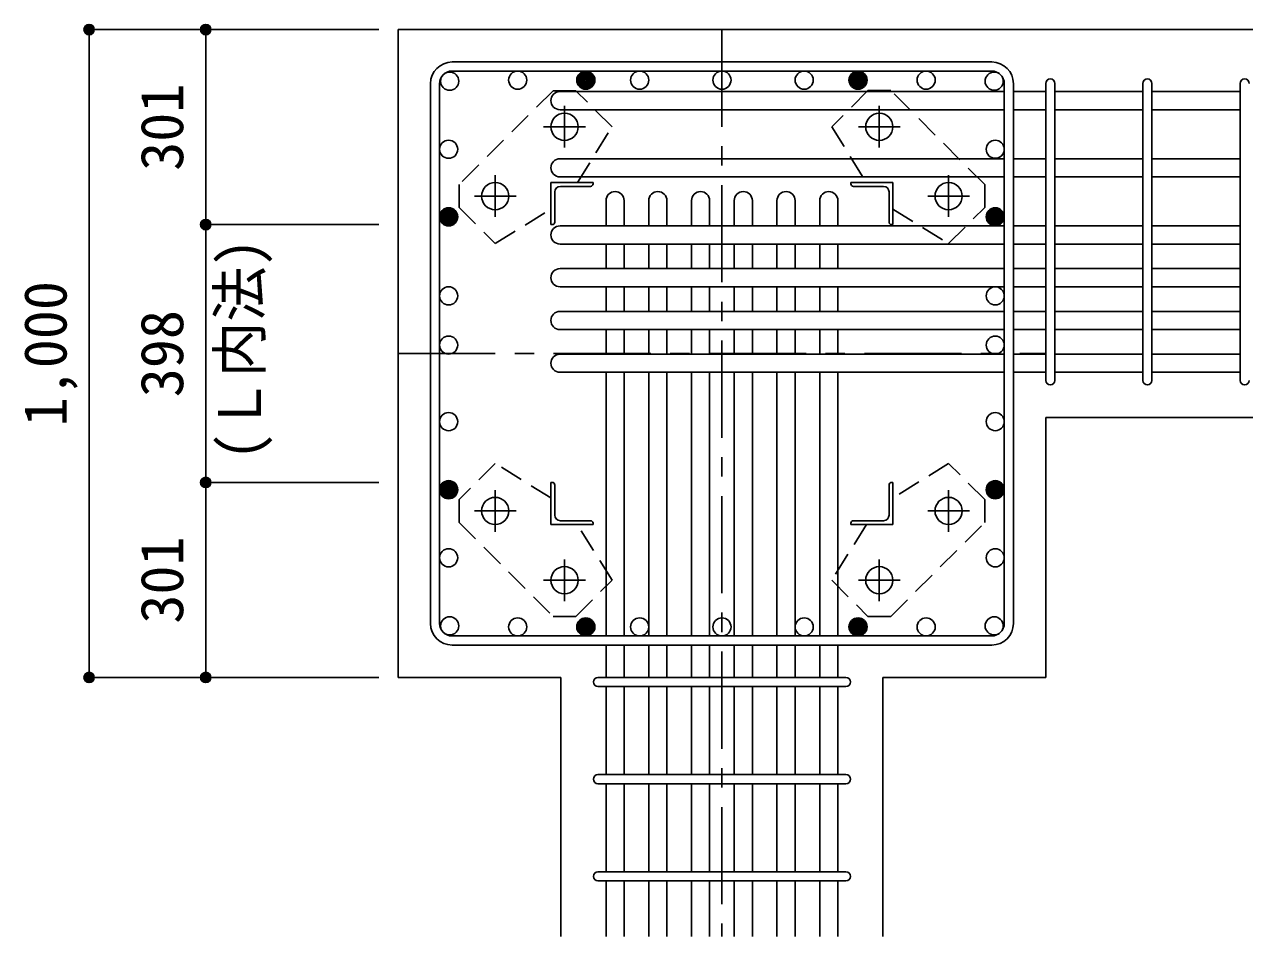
# Model space of a CAD drawing. Units: millimetres at full size, sheet at 1:30. Extents: x -5973 to 5954, y -4195 to 4201.
# Drawn here: x -525 to 1359, y -2575 to -1167 of the extents above; entities that cross this region are included whole.
import ezdxf
from ezdxf.enums import TextEntityAlignment as Align

# ---------------------------------------------------------------- set-up
doc = ezdxf.new("R2010")
doc.units = ezdxf.units.MM
doc.header["$LTSCALE"] = 30
doc.header["$PDMODE"] = 32
doc.header["$PDSIZE"] = 15
doc.linetypes.add('CHAIN1', pattern=[8, 5, -1, 1, -1])
doc.linetypes.add('DASHED1', pattern=[1.8, 1.2, -0.6])
for name, color, linetype in [('0-1', 2, 'Continuous'), ('0-2', 4, 'Continuous'), ('0-3', 4, 'Continuous'), ('0-4', 7, 'Continuous'), ('0-5', 7, 'Continuous'), ('0-6', 7, 'Continuous'), ('0-7', 4, 'Continuous'), ('0-9', 4, 'DASHED1'), ('0-D', 4, 'Continuous')]:
    doc.layers.add(name, color=color, linetype=linetype)
doc.styles.add('ＭＳ ゴシック', font='')
doc.styles.get('ＭＳ ゴシック').set_extended_font_data('MS Gothic')

msp = doc.modelspace()

# ---------------------------------------------------------------- linework, layer by layer
at = {"layer": '0-1'}
for p, q in [((52.44, -1174.89), (52.44, -2174.89)), ((1452.44, -1174.89), (52.44, -1174.89)), ((1052.44, -1773.39), (1452.44, -1773.39)), ((1052.44, -2174.89), (1052.44, -1773.39)), ((52.44, -2174.89), (303.94, -2174.89)), ((303.94, -2574.89), (303.94, -2174.89)), ((800.94, -2174.89), (1052.44, -2174.89)), ((800.94, -2574.89), (800.94, -2174.89))]:
    msp.add_line(p, q, dxfattribs=at)
at = {"layer": '0-2', "linetype": 'CHAIN1'}
for p, q in [((309.44, -1357.1), (309.44, -1292.6)), ((795.44, -1292.6), (795.44, -1357.1)), ((277.14, -1324.89), (341.64, -1324.89)), ((763.24, -1324.89), (827.74, -1324.89)), ((202.44, -1464.1), (202.44, -1399.6)), ((902.44, -1399.6), (902.44, -1464.1)), ((170.14, -1431.89), (234.64, -1431.89)), ((870.24, -1431.89), (934.74, -1431.89)), ((202.44, -1950.19), (202.44, -1885.69)), ((902.44, -1885.69), (902.44, -1950.19)), ((234.64, -1917.89), (170.14, -1917.89)), ((934.74, -1917.89), (870.24, -1917.89)), ((309.44, -2057.19), (309.44, -1992.69)), ((795.44, -1992.69), (795.44, -2057.19)), ((341.64, -2024.89), (277.14, -2024.89)), ((827.74, -2024.89), (763.24, -2024.89))]:
    msp.add_line(p, q, dxfattribs=at)
at = {"layer": '0-2'}
for p, q in [((288.44, -1410.89), (353.44, -1410.89)), ((288.44, -1410.89), (288.44, -1475.89)), ((353.44, -1410.89), (353.44, -1412.89)), ((816.44, -1410.89), (751.44, -1410.89)), ((751.44, -1412.89), (751.44, -1410.89)), ((816.44, -1410.89), (816.44, -1475.89)), ((294.44, -1425.39), (294.44, -1471.89)), ((302.94, -1416.89), (349.44, -1416.89)), ((801.94, -1416.89), (755.44, -1416.89)), ((810.44, -1425.39), (810.44, -1471.89)), ((290.44, -1475.89), (288.44, -1475.89)), ((816.44, -1475.89), (814.44, -1475.89)), ((288.44, -1873.89), (290.44, -1873.89)), ((288.44, -1938.89), (288.44, -1873.89)), ((294.44, -1924.39), (294.44, -1877.89)), ((810.44, -1924.39), (810.44, -1877.89)), ((814.44, -1873.89), (816.44, -1873.89)), ((816.44, -1938.89), (816.44, -1873.89)), ((288.44, -1938.89), (353.44, -1938.89)), ((302.94, -1932.89), (349.44, -1932.89)), ((353.44, -1936.89), (353.44, -1938.89)), ((751.44, -1938.89), (751.44, -1936.89)), ((816.44, -1938.89), (751.44, -1938.89)), ((801.94, -1932.89), (755.44, -1932.89))]:
    msp.add_line(p, q, dxfattribs=at)
at = {"layer": '0-2', "color": 3}
for centre in [(309.44, -1324.89), (795.44, -1324.89), (202.44, -1431.89), (902.44, -1431.89), (202.44, -1917.89), (902.44, -1917.89), (309.44, -2024.89), (795.44, -2024.89)]:
    msp.add_circle(centre, 21, dxfattribs=at)
at = {"layer": '0-2'}
for centre, radius, start, end in [((349.44, -1412.89), 4, 270, 0), ((755.44, -1412.89), 4, 180, 270), ((302.94, -1425.39), 8.5, 90, 180), ((801.94, -1425.39), 8.5, 0, 90), ((290.44, -1471.89), 4, 270, 0), ((814.44, -1471.89), 4, 180, 270), ((290.44, -1877.89), 4, 0, 90), ((814.44, -1877.89), 4, 90, 180), ((302.94, -1924.39), 8.5, 180, 270), ((349.44, -1936.89), 4, 0, 90), ((755.44, -1936.89), 4, 90, 180), ((801.94, -1924.39), 8.5, 270, 0)]:
    msp.add_arc(centre, radius, start, end, dxfattribs=at)
at = {"layer": '0-3', "color": 3}
for centre in [(132.05, -1254.51), (237.14, -1252.89), (342.24, -1252.89), (425.44, -1252.89), (552.44, -1252.89), (679.44, -1252.89), (762.63, -1252.89), (762.63, -1252.89), (867.73, -1252.89), (972.83, -1254.51), (972.83, -1254.51), (130.44, -1359.6), (974.44, -1359.6), (130.44, -1463.89), (130.44, -1463.89), (974.44, -1463.89), (974.44, -1463.89), (130.44, -1585.89), (974.44, -1585.89), (130.44, -1661.89), (974.44, -1661.89), (130.44, -1779.99), (974.44, -1779.99), (130.44, -1885.09), (974.44, -1885.09), (130.44, -1990.19), (974.44, -1990.19), (132.05, -2095.28), (237.14, -2096.89), (342.24, -2096.89), (425.44, -2096.89), (552.44, -2096.89), (679.44, -2096.89), (762.63, -2096.89), (762.63, -2096.89), (867.73, -2096.89), (972.83, -2095.28)]:
    msp.add_circle(centre, 14, dxfattribs=at)
at = {"layer": '0-3'}
for centre, radius in [((342.24, -1252.89), 14), ((342.24, -1252.89), 12.6), ((342.24, -1252.89), 11.2), ((342.24, -1252.89), 9.8), ((762.63, -1252.89), 14), ((762.63, -1252.89), 12.6), ((762.63, -1252.89), 11.2), ((762.63, -1252.89), 9.8), ((342.24, -1252.89), 8.4), ((342.24, -1252.89), 7), ((342.24, -1252.89), 5.6), ((342.24, -1252.89), 4.2), ((342.24, -1252.89), 2.8), ((342.24, -1252.89), 1.4), ((762.63, -1252.89), 8.4), ((762.63, -1252.89), 7), ((762.63, -1252.89), 5.6), ((762.63, -1252.89), 4.2), ((762.63, -1252.89), 2.8), ((762.63, -1252.89), 1.4), ((130.44, -1463.89), 14), ((974.44, -1463.89), 14), ((130.44, -1463.89), 12.6), ((130.44, -1463.89), 11.2), ((130.44, -1463.89), 9.8), ((130.44, -1463.89), 8.4), ((130.44, -1463.89), 7), ((130.44, -1463.89), 5.6), ((130.44, -1463.89), 4.2), ((130.44, -1463.89), 2.8), ((130.44, -1463.89), 1.4), ((974.44, -1463.89), 12.6), ((974.44, -1463.89), 11.2), ((974.44, -1463.89), 9.8), ((974.44, -1463.89), 8.4), ((974.44, -1463.89), 7), ((974.44, -1463.89), 5.6), ((974.44, -1463.89), 4.2), ((974.44, -1463.89), 2.8), ((974.44, -1463.89), 1.4), ((130.44, -1885.09), 14), ((130.44, -1885.09), 12.6), ((130.44, -1885.09), 11.2), ((130.44, -1885.09), 9.8), ((130.44, -1885.09), 8.4), ((130.44, -1885.09), 7), ((130.44, -1885.09), 5.6), ((130.44, -1885.09), 4.2), ((130.44, -1885.09), 2.8), ((130.44, -1885.09), 1.4), ((974.44, -1885.09), 14), ((974.44, -1885.09), 12.6), ((974.44, -1885.09), 11.2), ((974.44, -1885.09), 9.8), ((974.44, -1885.09), 8.4), ((974.44, -1885.09), 7), ((974.44, -1885.09), 5.6), ((974.44, -1885.09), 4.2), ((974.44, -1885.09), 2.8), ((974.44, -1885.09), 1.4), ((342.24, -2096.89), 14), ((342.24, -2096.89), 12.6), ((342.24, -2096.89), 11.2), ((342.24, -2096.89), 9.8), ((342.24, -2096.89), 8.4), ((342.24, -2096.89), 7), ((762.63, -2096.89), 14), ((762.63, -2096.89), 12.6), ((762.63, -2096.89), 11.2), ((762.63, -2096.89), 9.8), ((762.63, -2096.89), 8.4), ((762.63, -2096.89), 7), ((342.24, -2096.89), 5.6), ((342.24, -2096.89), 4.2), ((342.24, -2096.89), 2.8), ((342.24, -2096.89), 1.4), ((762.63, -2096.89), 5.6), ((762.63, -2096.89), 4.2), ((762.63, -2096.89), 2.8), ((762.63, -2096.89), 1.4)]:
    msp.add_circle(centre, radius, dxfattribs=at)
at = {"layer": '0-4'}
for p, q in [((135.94, -1224.89), (968.94, -1224.89)), ((135.94, -1238.89), (968.94, -1238.89)), ((102.44, -2091.39), (102.44, -1258.39)), ((116.44, -1258.39), (116.44, -2091.39)), ((988.44, -2091.39), (988.44, -1258.39)), ((1002.44, -2091.39), (1002.44, -1258.39)), ((968.94, -2110.89), (135.94, -2110.89)), ((135.94, -2124.89), (968.94, -2124.89))]:
    msp.add_line(p, q, dxfattribs=at)
for centre, radius, start, end in [((135.94, -1258.39), 33.5, 90, 180), ((135.94, -1258.39), 19.5, 90, 180), ((968.94, -1258.39), 33.5, 0, 90), ((968.94, -1258.39), 19.5, 0, 90), ((135.94, -2091.39), 33.5, 180, 270), ((135.94, -2091.39), 19.5, 180, 270), ((968.94, -2091.39), 33.5, 270, 0), ((968.94, -2091.39), 19.5, 270, 0)]:
    msp.add_arc(centre, radius, start, end, dxfattribs=at)
at = {"layer": '0-5'}
for p, q in [((988.44, -1270.51), (302.44, -1270.51)), ((1052.44, -1270.51), (1002.44, -1270.51)), ((1202.44, -1270.51), (1066.44, -1270.51)), ((1352.44, -1270.51), (1216.44, -1270.51)), ((988.44, -1298.51), (302.44, -1298.51)), ((1052.44, -1298.51), (1002.44, -1298.51)), ((1202.44, -1298.51), (1066.44, -1298.51)), ((1352.44, -1298.51), (1216.44, -1298.51)), ((988.44, -1374.2), (302.44, -1374.2)), ((1052.44, -1374.2), (1002.44, -1374.2)), ((1202.44, -1374.2), (1066.44, -1374.2)), ((1352.44, -1374.2), (1216.44, -1374.2)), ((988.44, -1402.2), (302.44, -1402.2)), ((1052.44, -1402.2), (1002.44, -1402.2)), ((1202.44, -1402.2), (1066.44, -1402.2)), ((1352.44, -1402.2), (1216.44, -1402.2)), ((373.44, -1477.89), (373.44, -1438.89)), ((401.44, -1477.89), (401.44, -1438.89)), ((439.44, -1477.89), (439.44, -1438.89)), ((467.44, -1477.89), (467.44, -1438.89)), ((505.44, -1477.89), (505.44, -1438.89)), ((533.44, -1477.89), (533.44, -1438.89)), ((571.44, -1477.89), (571.44, -1438.89)), ((599.44, -1477.89), (599.44, -1438.89)), ((637.44, -1477.89), (637.44, -1438.89)), ((665.44, -1477.89), (665.44, -1438.89)), ((703.44, -1477.89), (703.44, -1438.89)), ((731.44, -1477.89), (731.44, -1438.89)), ((988.44, -1477.89), (302.44, -1477.89)), ((1052.44, -1477.89), (1002.44, -1477.89)), ((1202.44, -1477.89), (1066.44, -1477.89)), ((1352.44, -1477.89), (1216.44, -1477.89)), ((988.44, -1505.89), (302.44, -1505.89)), ((373.44, -1543.89), (373.44, -1505.89)), ((401.44, -1543.89), (401.44, -1505.89)), ((439.44, -1543.89), (439.44, -1505.89)), ((467.44, -1543.89), (467.44, -1505.89)), ((505.44, -1543.89), (505.44, -1505.89)), ((533.44, -1543.89), (533.44, -1505.89)), ((571.44, -1543.89), (571.44, -1505.89)), ((599.44, -1543.89), (599.44, -1505.89)), ((637.44, -1543.89), (637.44, -1505.89)), ((665.44, -1543.89), (665.44, -1505.89)), ((703.44, -1543.89), (703.44, -1505.89)), ((731.44, -1543.89), (731.44, -1505.89)), ((1052.44, -1505.89), (1002.44, -1505.89)), ((1202.44, -1505.89), (1066.44, -1505.89)), ((1352.44, -1505.89), (1216.44, -1505.89)), ((988.44, -1543.89), (302.44, -1543.89)), ((1052.44, -1543.89), (1002.44, -1543.89)), ((1202.44, -1543.89), (1066.44, -1543.89)), ((1352.44, -1543.89), (1216.44, -1543.89)), ((988.44, -1571.89), (302.44, -1571.89)), ((373.44, -1609.89), (373.44, -1571.89)), ((401.44, -1609.89), (401.44, -1571.89)), ((439.44, -1609.89), (439.44, -1571.89)), ((467.44, -1609.89), (467.44, -1571.89)), ((505.44, -1609.89), (505.44, -1571.89)), ((533.44, -1609.89), (533.44, -1571.89)), ((571.44, -1609.89), (571.44, -1571.89)), ((599.44, -1609.89), (599.44, -1571.89)), ((637.44, -1609.89), (637.44, -1571.89)), ((665.44, -1609.89), (665.44, -1571.89)), ((703.44, -1609.89), (703.44, -1571.89)), ((731.44, -1609.89), (731.44, -1571.89)), ((1052.44, -1571.89), (1002.44, -1571.89)), ((1202.44, -1571.89), (1066.44, -1571.89)), ((1352.44, -1571.89), (1216.44, -1571.89)), ((988.44, -1609.89), (302.44, -1609.89)), ((1052.44, -1609.89), (1002.44, -1609.89)), ((1202.44, -1609.89), (1066.44, -1609.89)), ((1352.44, -1609.89), (1216.44, -1609.89)), ((988.44, -1637.89), (302.44, -1637.89)), ((373.44, -1675.89), (373.44, -1637.89)), ((401.44, -1675.89), (401.44, -1637.89)), ((439.44, -1675.89), (439.44, -1637.89)), ((467.44, -1675.89), (467.44, -1637.89)), ((505.44, -1675.89), (505.44, -1637.89)), ((533.44, -1675.89), (533.44, -1637.89)), ((571.44, -1675.89), (571.44, -1637.89)), ((599.44, -1675.89), (599.44, -1637.89)), ((637.44, -1675.89), (637.44, -1637.89)), ((665.44, -1675.89), (665.44, -1637.89)), ((703.44, -1675.89), (703.44, -1637.89)), ((731.44, -1675.89), (731.44, -1637.89)), ((1052.44, -1637.89), (1002.44, -1637.89)), ((1202.44, -1637.89), (1066.44, -1637.89)), ((1352.44, -1637.89), (1216.44, -1637.89)), ((988.44, -1675.89), (302.44, -1675.89)), ((1052.44, -1675.89), (1002.44, -1675.89)), ((1202.44, -1675.89), (1066.44, -1675.89)), ((1352.44, -1675.89), (1216.44, -1675.89)), ((988.44, -1703.89), (302.44, -1703.89)), ((373.44, -1766.89), (373.44, -1703.89)), ((401.44, -1766.89), (401.44, -1703.89)), ((439.44, -1766.89), (439.44, -1703.89)), ((467.44, -1766.89), (467.44, -1703.89)), ((505.44, -1766.89), (505.44, -1703.89)), ((533.44, -1766.89), (533.44, -1703.89)), ((571.44, -1766.89), (571.44, -1703.89)), ((599.44, -1766.89), (599.44, -1703.89)), ((637.44, -1766.89), (637.44, -1703.89)), ((665.44, -1766.89), (665.44, -1703.89)), ((703.44, -1766.89), (703.44, -1703.89)), ((731.44, -1766.89), (731.44, -1703.89)), ((1052.44, -1703.89), (1002.44, -1703.89)), ((1202.44, -1703.89), (1066.44, -1703.89)), ((1352.44, -1703.89), (1216.44, -1703.89)), ((373.44, -2110.89), (373.44, -1728.89)), ((401.44, -2110.89), (401.44, -1728.89)), ((439.44, -2110.89), (439.44, -1728.89)), ((467.44, -2110.89), (467.44, -1728.89)), ((505.44, -2110.89), (505.44, -1728.89)), ((533.44, -2110.89), (533.44, -1728.89)), ((571.44, -2110.89), (571.44, -1728.89)), ((599.44, -2110.89), (599.44, -1728.89)), ((637.44, -2110.89), (637.44, -1728.89)), ((665.44, -2110.89), (665.44, -1728.89)), ((703.44, -2110.89), (703.44, -1728.89)), ((731.44, -2110.89), (731.44, -1728.89)), ((373.44, -2174.89), (373.44, -2124.89)), ((401.44, -2174.89), (401.44, -2124.89)), ((439.44, -2174.89), (439.44, -2124.89)), ((467.44, -2174.89), (467.44, -2124.89)), ((505.44, -2174.89), (505.44, -2124.89)), ((533.44, -2174.89), (533.44, -2124.89)), ((571.44, -2174.89), (571.44, -2124.89)), ((599.44, -2174.89), (599.44, -2124.89)), ((637.44, -2174.89), (637.44, -2124.89)), ((665.44, -2174.89), (665.44, -2124.89)), ((703.44, -2174.89), (703.44, -2124.89)), ((731.44, -2174.89), (731.44, -2124.89)), ((373.44, -2324.89), (373.44, -2188.89)), ((401.44, -2324.89), (401.44, -2188.89)), ((439.44, -2324.89), (439.44, -2188.89)), ((467.44, -2324.89), (467.44, -2188.89)), ((505.44, -2324.89), (505.44, -2188.89)), ((533.44, -2324.89), (533.44, -2188.89)), ((571.44, -2324.89), (571.44, -2188.89)), ((599.44, -2324.89), (599.44, -2188.89)), ((637.44, -2324.89), (637.44, -2188.89)), ((665.44, -2324.89), (665.44, -2188.89)), ((703.44, -2324.89), (703.44, -2188.89)), ((731.44, -2324.89), (731.44, -2188.89)), ((373.44, -2474.89), (373.44, -2338.89)), ((401.44, -2474.89), (401.44, -2338.89)), ((439.44, -2474.89), (439.44, -2338.89)), ((467.44, -2474.89), (467.44, -2338.89)), ((505.44, -2474.89), (505.44, -2338.89)), ((533.44, -2474.89), (533.44, -2338.89)), ((571.44, -2474.89), (571.44, -2338.89)), ((599.44, -2474.89), (599.44, -2338.89)), ((637.44, -2474.89), (637.44, -2338.89)), ((665.44, -2474.89), (665.44, -2338.89)), ((703.44, -2474.89), (703.44, -2338.89)), ((731.44, -2474.89), (731.44, -2338.89)), ((373.44, -2574.89), (373.44, -2488.89)), ((401.44, -2574.89), (401.44, -2488.89)), ((439.44, -2574.89), (439.44, -2488.89)), ((467.44, -2574.89), (467.44, -2488.89)), ((505.44, -2574.89), (505.44, -2488.89)), ((533.44, -2574.89), (533.44, -2488.89)), ((571.44, -2574.89), (571.44, -2488.89)), ((599.44, -2574.89), (599.44, -2488.89)), ((637.44, -2574.89), (637.44, -2488.89)), ((665.44, -2574.89), (665.44, -2488.89)), ((703.44, -2574.89), (703.44, -2488.89)), ((731.44, -2574.89), (731.44, -2488.89))]:
    msp.add_line(p, q, dxfattribs=at)
for centre, start, end in [((302.44, -1284.51), 90, 270), ((302.44, -1388.2), 90, 270), ((387.44, -1438.89), 0, 180), ((453.44, -1438.89), 0, 180), ((519.44, -1438.89), 0, 180), ((585.44, -1438.89), 0, 180), ((651.44, -1438.89), 0, 180), ((717.44, -1438.89), 0, 180), ((302.44, -1491.89), 90, 270), ((302.44, -1557.89), 90, 270), ((302.44, -1623.89), 90, 270), ((302.44, -1689.89), 90, 270)]:
    msp.add_arc(centre, 14, start, end, dxfattribs=at)
at = {"layer": '0-6'}
for p, q in [((1052.44, -1716.39), (1052.44, -1258.01)), ((1066.44, -1716.39), (1066.44, -1258.01)), ((1202.44, -1716.39), (1202.44, -1258.01)), ((1216.44, -1716.39), (1216.44, -1258.01)), ((1352.44, -1716.39), (1352.44, -1258.01)), ((360.94, -2174.89), (743.94, -2174.89)), ((360.94, -2188.89), (743.94, -2188.89)), ((360.94, -2324.89), (743.94, -2324.89)), ((360.94, -2338.89), (743.94, -2338.89)), ((360.94, -2474.89), (743.94, -2474.89)), ((360.94, -2488.89), (743.94, -2488.89))]:
    msp.add_line(p, q, dxfattribs=at)
for centre, start, end in [((1059.44, -1258.01), 0, 180), ((1059.44, -1258.01), 0, 180), ((1059.44, -1258.01), 0, 180), ((1059.44, -1258.01), 0, 180), ((1209.44, -1258.01), 0, 180), ((1359.44, -1258.01), 0, 180), ((1059.44, -1716.39), 180, 0), ((1059.44, -1716.39), 180, 0), ((1059.44, -1716.39), 180, 0), ((1059.44, -1716.39), 180, 0), ((1209.44, -1716.39), 180, 0), ((1359.44, -1716.39), 180, 0), ((360.94, -2181.89), 90, 270), ((360.94, -2181.89), 90, 270), ((360.94, -2181.89), 90, 270), ((360.94, -2181.89), 90, 270), ((743.94, -2181.89), 270, 90), ((743.94, -2181.89), 270, 90), ((743.94, -2181.89), 270, 90), ((743.94, -2181.89), 270, 90), ((360.94, -2331.89), 90, 270), ((743.94, -2331.89), 270, 90), ((360.94, -2481.89), 90, 270), ((743.94, -2481.89), 270, 90)]:
    msp.add_arc(centre, 7, start, end, dxfattribs=at)
at = {"layer": '0-9'}
for points in [[(291.64, -1269.19), (146.64, -1414.09), (146.64, -1449.5), (202.54, -1505.29), (288.44, -1451.89)], [(329.44, -1410.89), (382.84, -1324.99), (327.04, -1269.19), (291.64, -1269.19)], [(958.14, -1414.09), (813.24, -1269.09), (777.84, -1269.09), (722.04, -1324.99), (775.44, -1410.89)], [(816.44, -1451.89), (902.34, -1505.29), (958.14, -1449.49), (958.14, -1414.09)], [(288.44, -1897.9), (202.54, -1844.5), (146.74, -1900.3), (146.74, -1935.7)], [(813.24, -2080.6), (958.24, -1935.7), (958.24, -1900.29), (902.34, -1844.5), (816.44, -1897.9)], [(146.74, -1935.7), (291.64, -2080.7), (327.04, -2080.7), (382.84, -2024.8), (329.44, -1938.9)], [(775.44, -1938.9), (722.04, -2024.8), (777.84, -2080.6), (813.24, -2080.6)]]:
    msp.add_lwpolyline(points, dxfattribs=at)
at = {"layer": '0-D'}
for p, q in [((-424.6, -1174.89), (-424.6, -2174.89)), ((-424.6, -1174.89), (-244.6, -1174.89)), ((-424.6, -1174.89), (-244.6, -1174.89)), ((-244.6, -1475.89), (-244.6, -1174.89)), ((-244.6, -1174.89), (22.44, -1174.89)), ((-244.6, -1873.89), (-244.6, -1475.89)), ((-244.6, -1475.89), (22.44, -1475.89)), ((-244.6, -2174.89), (-244.6, -1873.89)), ((-244.6, -1873.89), (22.44, -1873.89)), ((-424.6, -2174.89), (-244.6, -2174.89)), ((-244.6, -2174.89), (22.44, -2174.89)), ((-244.6, -2174.89), (22.44, -2174.89))]:
    msp.add_line(p, q, dxfattribs=at)
at = {"layer": '0-D', "linetype": 'CHAIN1'}
for p, q in [((552.44, -1174.89), (552.44, -2574.89)), ((52.44, -1674.89), (1052.44, -1674.89))]:
    msp.add_line(p, q, dxfattribs=at)
at = {"layer": '0-D'}
for centre, radius in [((-424.6, -1174.89), 8), ((-424.6, -1174.89), 7.2), ((-244.6, -1174.89), 8), ((-244.6, -1174.89), 7.2), ((-424.6, -1174.89), 6.4), ((-424.6, -1174.89), 5.6), ((-424.6, -1174.89), 4.8), ((-424.6, -1174.89), 4), ((-424.6, -1174.89), 3.2), ((-424.6, -1174.89), 2.4), ((-424.6, -1174.89), 1.6), ((-424.6, -1174.89), 0.8), ((-244.6, -1174.89), 6.4), ((-244.6, -1174.89), 5.6), ((-244.6, -1174.89), 4.8), ((-244.6, -1174.89), 4), ((-244.6, -1174.89), 3.2), ((-244.6, -1174.89), 2.4), ((-244.6, -1174.89), 1.6), ((-244.6, -1174.89), 0.8), ((-244.6, -1475.89), 8), ((-244.6, -1475.89), 7.2), ((-244.6, -1475.89), 6.4), ((-244.6, -1475.89), 5.6), ((-244.6, -1475.89), 4.8), ((-244.6, -1475.89), 4), ((-244.6, -1475.89), 3.2), ((-244.6, -1475.89), 2.4), ((-244.6, -1475.89), 1.6), ((-244.6, -1475.89), 0.8), ((-244.6, -1873.89), 8), ((-244.6, -1873.89), 7.2), ((-244.6, -1873.89), 6.4), ((-244.6, -1873.89), 5.6), ((-244.6, -1873.89), 4.8), ((-244.6, -1873.89), 4), ((-244.6, -1873.89), 3.2), ((-244.6, -1873.89), 2.4), ((-244.6, -1873.89), 1.6), ((-244.6, -1873.89), 0.8), ((-424.6, -2174.89), 8), ((-424.6, -2174.89), 7.2), ((-424.6, -2174.89), 6.4), ((-424.6, -2174.89), 5.6), ((-424.6, -2174.89), 4.8), ((-424.6, -2174.89), 4), ((-424.6, -2174.89), 3.2), ((-424.6, -2174.89), 2.4), ((-424.6, -2174.89), 1.6), ((-424.6, -2174.89), 0.8), ((-244.6, -2174.89), 8), ((-244.6, -2174.89), 7.2), ((-244.6, -2174.89), 6.4), ((-244.6, -2174.89), 5.6), ((-244.6, -2174.89), 4.8), ((-244.6, -2174.89), 4), ((-244.6, -2174.89), 3.2), ((-244.6, -2174.89), 2.4), ((-244.6, -2174.89), 1.6), ((-244.6, -2174.89), 0.8)]:
    msp.add_circle(centre, radius, dxfattribs=at)
at = {"layer": '0-D', "color": 7}
for p in [(-424.6, -1174.89), (-244.6, -1174.89), (-244.6, -1475.89), (-244.6, -1873.89), (-424.6, -2174.89), (-244.6, -2174.89)]:
    msp.add_point(p, dxfattribs=at)

# ---------------------------------------------------------------- texts
at = {"layer": '0-7', "style": 'ＭＳ ゴシック', "width": 0.95}
msp.add_text('(Ｌ内法)', height=65.98, rotation=90, dxfattribs=at).set_placement((-139.55, -1839.49), align=Align.BOTTOM_LEFT)
at = {"layer": '0-D', "style": 'ＭＳ ゴシック'}
for s, p in [('301', (-259.6, -1392.89)), ('1,000', (-439.6, -1787.39)), ('398', (-259.6, -1742.39)), ('301', (-259.6, -2091.89))]:
    msp.add_text(s, height=65.98, rotation=90, dxfattribs=at).set_placement(p, align=Align.BOTTOM_LEFT)

doc.saveas('drawing.dxf')
